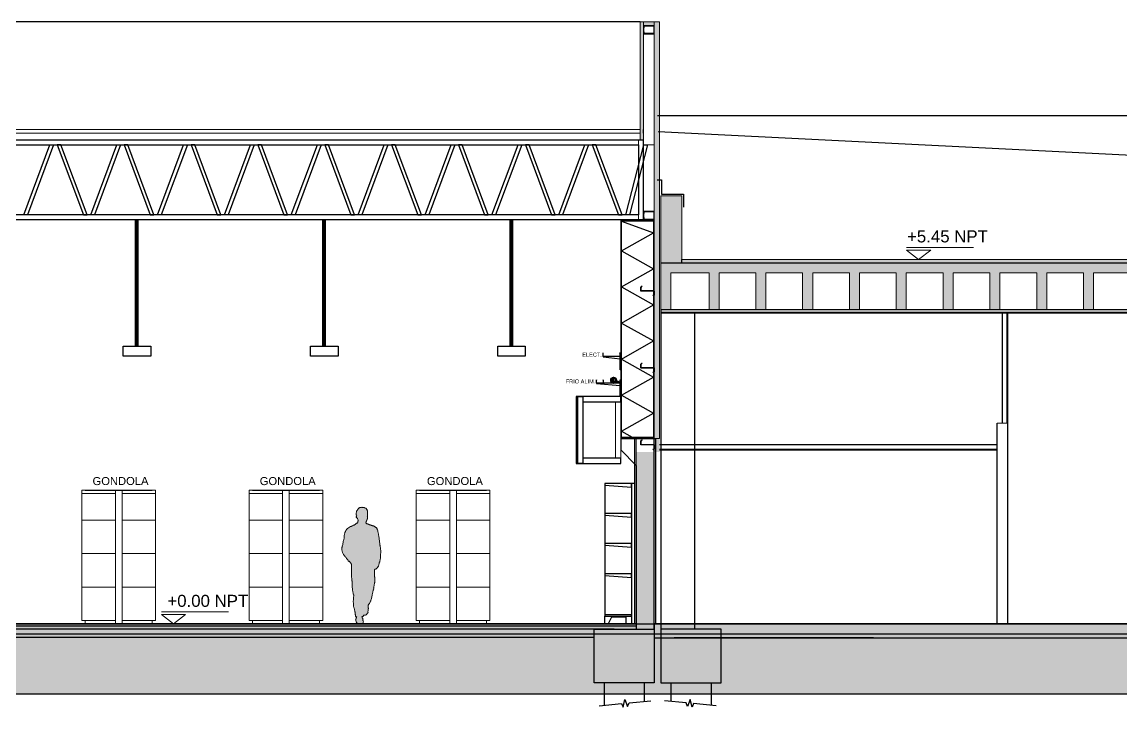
# Model space of a CAD drawing. Header units: inches. Extents: x -309 to 190, y -1585 to -1350.
# Drawn here: x -13.74 to 2.69, y -1453.75 to -1443.51 of the extents above; entities that cross this region are included whole.
import ezdxf
from ezdxf.lldxf.tags import DXFTag

# ---------------------------------------------------------------- set-up
doc = ezdxf.new("R2010")
doc.units = ezdxf.units.IN
doc.header["$MEASUREMENT"] = 0
doc.linetypes.add('HIDDEN', pattern=[0.375, 0.25, -0.125])
doc.layers.get('0').update_dxf_attribs({"color": 9, "linetype": 'CONTINUOUS'})
for name, color, linetype, lineweight in [('.1', 9, 'CONTINUOUS', 0), ('cotas', 9, 'CONTINUOUS', 15), ('LOGO SOMBRA', 9, 'CONTINUOUS', 18), ('MUR_REF_MUROS', 9, 'CONTINUOUS', 9), ('MURO 27', 9, 'CONTINUOUS', 9), ('OT_SECCION_EDIFICIO', 9, 'CONTINUOUS', 15), ('referencias 01', 9, 'CONTINUOUS', 18)]:
    doc.layers.add(name, color=color, linetype=linetype, lineweight=lineweight)
for name, color, linetype in [('0-TISI-TITULOS', 9, 'CONTINUOUS'), ('0.50', 9, 'CONTINUOUS'), ('01-TISI-COTAS', 9, 'CONTINUOUS'), ('02', 9, 'CONTINUOUS'), ('10-TEXTO', 9, 'CONTINUOUS'), ('color gris', 9, 'CONTINUOUS'), ('COLOR MURO MUNI', 9, 'CONTINUOUS'), ('condensador', 9, 'HIDDEN'), ('COT', 9, 'CONTINUOUS'), ('COTA REPLANTEO EJE 1', 9, 'CONTINUOUS'), ('ESTRUCTURAS', 9, 'CONTINUOUS'), ('FMR ESTRUCTURA H°A°', 9, 'CONTINUOUS'), ('ladrillo h', 9, 'CONTINUOUS'), ('REVOQUE', 9, 'CONTINUOUS'), ('TEXTOS', 9, 'CONTINUOUS'), ('V1', 9, 'CONTINUOUS')]:
    doc.layers.add(name, color=color, linetype=linetype)
doc.styles.add('COTAS', font='arial.ttf')
doc.styles.add('ROMANS', font='arial.ttf')
tags = doc.linetypes.add('HIDDEN2', pattern=[0.1875, 0.125, -0.0625]).pattern_tags.tags
tags[6:7] = [DXFTag(74, 4), DXFTag(75, 0), DXFTag(340, '0'), DXFTag(46, 1.0), DXFTag(50, 0.0), DXFTag(44, 0.0), DXFTag(45, 0.0)]
tags[4:5] = [DXFTag(74, 4), DXFTag(75, 0), DXFTag(340, '0'), DXFTag(46, 1.0), DXFTag(50, 0.0), DXFTag(44, 0.0), DXFTag(45, 0.0)]

# ---------------------------------------------------------------- blocks, each defined once
blk = doc.blocks.new('Z 20060252')
at = {"layer": '01-TISI-COTAS', "ltscale": 3}
for p, q in [((-196, 2), (-4, 2)), ((-196, 0), (-4, 0)), ((-16, 74), (-17, 73)), ((-2, 55), (-17, 73)), ((-1, 56), (-16, 74)), ((-2, 4), (-2, 54)), ((0, 4), (0, 54)), ((-200, -2), (-200, -56)), ((-198, -2), (-198, -56)), ((-198, -59), (-180, -73)), ((-197, -58), (-179, -72)), ((-180, -73), (-179, -72))]:
    blk.add_line(p, q, dxfattribs=at)
for centre, radius, start, end in [((-196, -2), 4, 90, 180), ((-196, -2), 2, 90, 180), ((-4, 4), 2, 270, 0), ((-4, 4), 4, 270, 0), ((-4, 54), 2, 0, 39.6404), ((-4, 54), 4, 0, 39.6404), ((-196, -56), 4, 180, 231.9339), ((-196, -56), 2, 180, 231.9339)]:
    blk.add_arc(centre, radius, start, end, dxfattribs=at)

msp = doc.modelspace()

# ---------------------------------------------------------------- hatches: boundary and pattern name
at = {"layer": '.1', "lineweight": 0, "ltscale": 0.05}
msp.add_hatch(color=256, dxfattribs=at).paths.add_polyline_path([(-8.633, -1452.382), (-8.635, -1452.387), (-8.638, -1452.394), (-8.639, -1452.399), (-8.643, -1452.398), (-8.651, -1452.397), (-8.657, -1452.397), (-8.658, -1452.399), (-8.654, -1452.408), (-8.653, -1452.414), (-8.652, -1452.42), (-8.644, -1452.43), (-8.645, -1452.441), (-8.64, -1452.445), (-8.645, -1452.446), (-8.643, -1452.453), (-8.642, -1452.457), (-8.639, -1452.463), (-8.635, -1452.475), (-8.637, -1452.482), (-8.637, -1452.489), (-8.639, -1452.496), (-8.642, -1452.503), (-8.648, -1452.508), (-8.657, -1452.508), (-8.661, -1452.508), (-8.67, -1452.508), (-8.673, -1452.508), (-8.678, -1452.508), (-8.683, -1452.509), (-8.689, -1452.51), (-8.7, -1452.512), (-8.709, -1452.512), (-8.715, -1452.508), (-8.722, -1452.504), (-8.728, -1452.499), (-8.735, -1452.492), (-8.737, -1452.49), (-8.74, -1452.485), (-8.741, -1452.479), (-8.743, -1452.472), (-8.746, -1452.464), (-8.748, -1452.456), (-8.749, -1452.443), (-8.752, -1452.446), (-8.749, -1452.436), (-8.743, -1452.435), (-8.743, -1452.425), (-8.742, -1452.417), (-8.737, -1452.416), (-8.736, -1452.405), (-8.747, -1452.406), (-8.748, -1452.405), (-8.75, -1452.399), (-8.751, -1452.396), (-8.752, -1452.393), (-8.753, -1452.391), (-8.754, -1452.387), (-8.755, -1452.382), (-8.755, -1452.376), (-8.756, -1452.369), (-8.756, -1452.361), (-8.757, -1452.354), (-8.758, -1452.349), (-8.759, -1452.343), (-8.759, -1452.335), (-8.761, -1452.33), (-8.763, -1452.32), (-8.764, -1452.312), (-8.767, -1452.303), (-8.77, -1452.291), (-8.772, -1452.281), (-8.774, -1452.274), (-8.777, -1452.266), (-8.779, -1452.258), (-8.781, -1452.251), (-8.781, -1452.239), (-8.781, -1452.22), (-8.782, -1452.207), (-8.784, -1452.193), (-8.786, -1452.182), (-8.786, -1452.166), (-8.785, -1452.155), (-8.785, -1452.142), (-8.784, -1452.128), (-8.784, -1452.122), (-8.781, -1452.106), (-8.779, -1452.097), (-8.779, -1452.082), (-8.783, -1452.073), (-8.788, -1452.059), (-8.79, -1452.05), (-8.794, -1452.029), (-8.798, -1452.002), (-8.8, -1451.983), (-8.803, -1451.961), (-8.802, -1451.946), (-8.803, -1451.925), (-8.802, -1451.913), (-8.804, -1451.881), (-8.805, -1451.872), (-8.806, -1451.864), (-8.807, -1451.847), (-8.81, -1451.831), (-8.812, -1451.811), (-8.811, -1451.8), (-8.813, -1451.77), (-8.812, -1451.76), (-8.811, -1451.732), (-8.811, -1451.719), (-8.813, -1451.686), (-8.813, -1451.679), (-8.814, -1451.66), (-8.814, -1451.645), (-8.815, -1451.622), (-8.815, -1451.614), (-8.819, -1451.609), (-8.823, -1451.601), (-8.827, -1451.595), (-8.831, -1451.589), (-8.836, -1451.582), (-8.841, -1451.574), (-8.846, -1451.573), (-8.851, -1451.571), (-8.854, -1451.574), (-8.858, -1451.573), (-8.861, -1451.568), (-8.863, -1451.559), (-8.869, -1451.553), (-8.875, -1451.544), (-8.881, -1451.538), (-8.887, -1451.531), (-8.895, -1451.514), (-8.903, -1451.51), (-8.909, -1451.503), (-8.917, -1451.493), (-8.932, -1451.473), (-8.936, -1451.462), (-8.942, -1451.452), (-8.946, -1451.444), (-8.948, -1451.436), (-8.951, -1451.425), (-8.953, -1451.419), (-8.957, -1451.406), (-8.958, -1451.396), (-8.96, -1451.387), (-8.957, -1451.369), (-8.955, -1451.361), (-8.951, -1451.348), (-8.949, -1451.34), (-8.943, -1451.321), (-8.942, -1451.308), (-8.939, -1451.293), (-8.937, -1451.275), (-8.935, -1451.263), (-8.93, -1451.25), (-8.927, -1451.243), (-8.922, -1451.234), (-8.921, -1451.212), (-8.923, -1451.199), (-8.922, -1451.186), (-8.919, -1451.168), (-8.912, -1451.149), (-8.911, -1451.144), (-8.904, -1451.127), (-8.897, -1451.115), (-8.895, -1451.108), (-8.888, -1451.098), (-8.874, -1451.083), (-8.856, -1451.071), (-8.843, -1451.062), (-8.827, -1451.053), (-8.82, -1451.051), (-8.813, -1451.048), (-8.799, -1451.041), (-8.783, -1451.034), (-8.774, -1451.031), (-8.767, -1451.028), (-8.756, -1451.021), (-8.748, -1451.015), (-8.737, -1451.005), (-8.728, -1451.007), (-8.727, -1451), (-8.721, -1450.991), (-8.718, -1450.982), (-8.717, -1450.978), (-8.717, -1450.974), (-8.716, -1450.966), (-8.716, -1450.962), (-8.716, -1450.956), (-8.717, -1450.948), (-8.719, -1450.942), (-8.724, -1450.934), (-8.726, -1450.931), (-8.733, -1450.924), (-8.736, -1450.921), (-8.741, -1450.912), (-8.741, -1450.908), (-8.74, -1450.903), (-8.735, -1450.892), (-8.739, -1450.883), (-8.741, -1450.878), (-8.742, -1450.869), (-8.744, -1450.861), (-8.744, -1450.855), (-8.744, -1450.849), (-8.74, -1450.838), (-8.739, -1450.83), (-8.738, -1450.826), (-8.729, -1450.814), (-8.723, -1450.803), (-8.719, -1450.797), (-8.712, -1450.788), (-8.708, -1450.783), (-8.706, -1450.78), (-8.705, -1450.778), (-8.701, -1450.776), (-8.699, -1450.776), (-8.697, -1450.775), (-8.694, -1450.773), (-8.692, -1450.773), (-8.688, -1450.771), (-8.683, -1450.769), (-8.681, -1450.769), (-8.677, -1450.768), (-8.674, -1450.768), (-8.667, -1450.767), (-8.661, -1450.766), (-8.657, -1450.766), (-8.654, -1450.767), (-8.649, -1450.767), (-8.64, -1450.768), (-8.636, -1450.768), (-8.632, -1450.769), (-8.625, -1450.771), (-8.621, -1450.773), (-8.619, -1450.773), (-8.615, -1450.775), (-8.612, -1450.776), (-8.606, -1450.778), (-8.603, -1450.779), (-8.599, -1450.78), (-8.596, -1450.782), (-8.593, -1450.783), (-8.592, -1450.784), (-8.589, -1450.787), (-8.589, -1450.789), (-8.587, -1450.792), (-8.584, -1450.798), (-8.583, -1450.799), (-8.581, -1450.804), (-8.579, -1450.809), (-8.579, -1450.81), (-8.578, -1450.814), (-8.577, -1450.816), (-8.576, -1450.82), (-8.576, -1450.821), (-8.576, -1450.826), (-8.575, -1450.83), (-8.575, -1450.832), (-8.575, -1450.834), (-8.575, -1450.835), (-8.573, -1450.84), (-8.573, -1450.84), (-8.574, -1450.845), (-8.573, -1450.85), (-8.573, -1450.859), (-8.575, -1450.865), (-8.575, -1450.871), (-8.576, -1450.873), (-8.576, -1450.878), (-8.576, -1450.882), (-8.576, -1450.888), (-8.575, -1450.889), (-8.574, -1450.89), (-8.574, -1450.892), (-8.576, -1450.895), (-8.576, -1450.898), (-8.577, -1450.9), (-8.576, -1450.903), (-8.576, -1450.905), (-8.575, -1450.908), (-8.575, -1450.911), (-8.574, -1450.914), (-8.574, -1450.92), (-8.574, -1450.922), (-8.574, -1450.925), (-8.574, -1450.929), (-8.574, -1450.933), (-8.575, -1450.936), (-8.577, -1450.939), (-8.578, -1450.943), (-8.579, -1450.945), (-8.58, -1450.948), (-8.581, -1450.951), (-8.582, -1450.955), (-8.586, -1450.958), (-8.586, -1450.961), (-8.587, -1450.964), (-8.587, -1450.966), (-8.589, -1450.968), (-8.589, -1450.969), (-8.59, -1450.971), (-8.592, -1450.978), (-8.594, -1450.98), (-8.595, -1450.982), (-8.595, -1450.984), (-8.595, -1450.987), (-8.596, -1450.991), (-8.597, -1450.994), (-8.597, -1450.996), (-8.597, -1450.998), (-8.597, -1451.001), (-8.596, -1451.004), (-8.594, -1451.005), (-8.593, -1451.005), (-8.592, -1451.01), (-8.588, -1451.01), (-8.586, -1451.011), (-8.584, -1451.012), (-8.583, -1451.012), (-8.58, -1451.014), (-8.577, -1451.014), (-8.574, -1451.014), (-8.571, -1451.014), (-8.567, -1451.016), (-8.565, -1451.017), (-8.563, -1451.018), (-8.56, -1451.019), (-8.556, -1451.022), (-8.548, -1451.025), (-8.543, -1451.026), (-8.539, -1451.027), (-8.534, -1451.029), (-8.53, -1451.03), (-8.527, -1451.031), (-8.523, -1451.032), (-8.518, -1451.035), (-8.512, -1451.037), (-8.51, -1451.038), (-8.505, -1451.04), (-8.503, -1451.04), (-8.498, -1451.042), (-8.493, -1451.044), (-8.49, -1451.045), (-8.484, -1451.045), (-8.48, -1451.046), (-8.476, -1451.048), (-8.473, -1451.05), (-8.469, -1451.053), (-8.464, -1451.056), (-8.46, -1451.058), (-8.447, -1451.067), (-8.443, -1451.069), (-8.44, -1451.071), (-8.437, -1451.075), (-8.434, -1451.079), (-8.432, -1451.083), (-8.43, -1451.089), (-8.427, -1451.096), (-8.425, -1451.101), (-8.421, -1451.112), (-8.419, -1451.125), (-8.418, -1451.131), (-8.415, -1451.141), (-8.413, -1451.153), (-8.411, -1451.163), (-8.411, -1451.171), (-8.409, -1451.183), (-8.407, -1451.194), (-8.405, -1451.208), (-8.402, -1451.22), (-8.399, -1451.237), (-8.398, -1451.247), (-8.396, -1451.261), (-8.395, -1451.274), (-8.394, -1451.288), (-8.392, -1451.303), (-8.391, -1451.307), (-8.391, -1451.312), (-8.391, -1451.313), (-8.389, -1451.318), (-8.388, -1451.322), (-8.388, -1451.331), (-8.387, -1451.337), (-8.386, -1451.344), (-8.384, -1451.35), (-8.383, -1451.359), (-8.382, -1451.367), (-8.382, -1451.37), (-8.379, -1451.377), (-8.379, -1451.384), (-8.379, -1451.395), (-8.378, -1451.399), (-8.375, -1451.407), (-8.375, -1451.417), (-8.375, -1451.424), (-8.376, -1451.433), (-8.377, -1451.441), (-8.377, -1451.447), (-8.377, -1451.452), (-8.378, -1451.462), (-8.378, -1451.474), (-8.379, -1451.485), (-8.379, -1451.489), (-8.38, -1451.499), (-8.379, -1451.51), (-8.38, -1451.518), (-8.382, -1451.531), (-8.385, -1451.54), (-8.386, -1451.546), (-8.387, -1451.553), (-8.387, -1451.558), (-8.388, -1451.567), (-8.389, -1451.573), (-8.39, -1451.579), (-8.393, -1451.585), (-8.394, -1451.59), (-8.395, -1451.591), (-8.398, -1451.592), (-8.4, -1451.592), (-8.402, -1451.593), (-8.401, -1451.598), (-8.401, -1451.604), (-8.402, -1451.611), (-8.404, -1451.62), (-8.405, -1451.626), (-8.407, -1451.632), (-8.409, -1451.642), (-8.411, -1451.648), (-8.415, -1451.652), (-8.419, -1451.656), (-8.421, -1451.661), (-8.425, -1451.668), (-8.428, -1451.672), (-8.435, -1451.681), (-8.438, -1451.683), (-8.443, -1451.685), (-8.451, -1451.689), (-8.454, -1451.69), (-8.46, -1451.692), (-8.463, -1451.693), (-8.466, -1451.695), (-8.468, -1451.695), (-8.469, -1451.703), (-8.469, -1451.708), (-8.47, -1451.714), (-8.47, -1451.722), (-8.471, -1451.727), (-8.471, -1451.737), (-8.47, -1451.746), (-8.469, -1451.752), (-8.468, -1451.759), (-8.467, -1451.77), (-8.467, -1451.774), (-8.468, -1451.784), (-8.468, -1451.789), (-8.468, -1451.802), (-8.467, -1451.806), (-8.466, -1451.81), (-8.465, -1451.822), (-8.464, -1451.832), (-8.463, -1451.839), (-8.463, -1451.845), (-8.464, -1451.86), (-8.464, -1451.868), (-8.465, -1451.875), (-8.466, -1451.879), (-8.466, -1451.891), (-8.467, -1451.894), (-8.471, -1451.91), (-8.472, -1451.918), (-8.473, -1451.928), (-8.474, -1451.94), (-8.479, -1451.952), (-8.48, -1451.959), (-8.481, -1451.97), (-8.484, -1451.975), (-8.48, -1451.983), (-8.48, -1451.989), (-8.482, -1451.998), (-8.486, -1452.002), (-8.489, -1452.006), (-8.491, -1452.013), (-8.491, -1452.017), (-8.493, -1452.027), (-8.495, -1452.037), (-8.496, -1452.042), (-8.499, -1452.052), (-8.501, -1452.06), (-8.503, -1452.069), (-8.504, -1452.078), (-8.506, -1452.086), (-8.508, -1452.099), (-8.51, -1452.109), (-8.513, -1452.123), (-8.514, -1452.132), (-8.517, -1452.143), (-8.523, -1452.156), (-8.526, -1452.166), (-8.527, -1452.168), (-8.532, -1452.181), (-8.54, -1452.194), (-8.546, -1452.206), (-8.554, -1452.215), (-8.566, -1452.23), (-8.564, -1452.234), (-8.564, -1452.242), (-8.565, -1452.255), (-8.564, -1452.264), (-8.564, -1452.268), (-8.562, -1452.27), (-8.56, -1452.274), (-8.559, -1452.278), (-8.559, -1452.284), (-8.562, -1452.285), (-8.563, -1452.293), (-8.563, -1452.299), (-8.564, -1452.306), (-8.566, -1452.315), (-8.567, -1452.325), (-8.567, -1452.329), (-8.566, -1452.339), (-8.568, -1452.345), (-8.574, -1452.351), (-8.577, -1452.353), (-8.579, -1452.356), (-8.585, -1452.366), (-8.589, -1452.37), (-8.596, -1452.374), (-8.606, -1452.377), (-8.612, -1452.378), (-8.62, -1452.379), (-8.627, -1452.379), (-8.629, -1452.379)])
h = msp.add_hatch()
h.set_pattern_fill('HONEY', color=256, scale=0.04)
h.set_pattern_definition([(0, (-274.459841, -961.400551), (0.0075, 0.00433012702), [0.005, -0.01]), (120, (-274.459841, -961.400551), (-0.0075, 0.00433012702), [0.005, -0.01]), (60, (-274.459841, -961.400551), (0, 0.008660254038), [-0.01, 0.005])])
h.paths.add_polyline_path([(-4.937, -1448.865, 0.398927), (-4.896, -1448.909), (-4.891, -1448.909, 0.398927), (-4.85, -1448.865, 1)])
h.paths.add_polyline_path([(-4.866, -1448.865, -1), (-4.921, -1448.865, -1)], flags=16)
h = msp.add_hatch(color=256)
h.dxf.hatch_style = 1
h.paths.add_polyline_path([(-4.913, -1448.845, 0.198912), (-4.921, -1448.865, 0.599424), (-4.878, -1448.888), (-4.879, -1448.888, -0.82148), (-4.894, -1448.865, 1)])
h = msp.add_hatch(color=256)
h.dxf.hatch_style = 1
h.paths.add_polyline_path([(-4.843, -1448.885, 0.198912), (-4.847, -1448.895, 0.651507), (-4.824, -1448.905), (-4.824, -1448.905, -0.954787), (-4.833, -1448.895, 1)])
at = {"layer": '0.50'}
for points in [[(-4.496, -1445.269), (-4.496, -1443.509), (-4.266, -1443.509), (-4.266, -1443.545), (-4.266, -1443.559), (-4.286, -1443.559), (-4.286, -1443.559), (-4.446, -1443.559), (-4.446, -1445.269)], [(-4.206, -1443.509), (-4.206, -1449.939), (-4.286, -1449.939), (-4.286, -1443.509)]]:
    msp.add_hatch(color=256, dxfattribs=at).paths.add_polyline_path(points)
h = msp.add_hatch(dxfattribs=at)
h.set_pattern_fill('ANSI36', color=256, scale=0.4)
h.set_pattern_definition([(45, (-166.7372, 54.537745), (0.0265165043, 0.0972271824), [0.125, -0.025, 0, -0.025])])
edge = h.paths.add_edge_path()
edge.add_line((33.623, -1452.659), (37.603, -1452.659))
edge.add_line((37.603, -1452.659), (37.603, -1452.759))
edge.add_arc((41.603, -1651.249), 198.531, 88.84553, 91.15447, ccw=False)
edge.add_line((45.603, -1452.759), (45.603, -1453.559))
edge.add_line((45.603, -1453.559), (33.623, -1453.559))
edge.add_line((33.623, -1453.559), (33.623, -1452.659))
edge = h.paths.add_edge_path()
edge.add_arc((-74.397, -1622.438), 169.727, 88.64957, 91.35043, ccw=False)
edge.add_line((-70.397, -1452.759), (-70.397, -1452.659))
edge.add_line((-70.397, -1452.659), (33.623, -1452.659))
edge.add_line((33.623, -1452.659), (33.623, -1453.559))
edge.add_line((33.623, -1453.559), (-70.397, -1453.559))
edge.add_line((-70.397, -1453.559), (-78.397, -1453.559))
edge.add_line((-78.397, -1453.559), (-78.397, -1452.759))
at = {"layer": 'color gris'}
for points in [[(17.983, -1447.809), (18.134, -1447.809), (18.134, -1447.109), (-4.187, -1447.109), (-4.187, -1447.809), (-4.037, -1447.809), (-4.037, -1447.259), (-3.467, -1447.259), (-3.467, -1447.809), (-3.317, -1447.809), (-3.317, -1447.259), (-2.767, -1447.259), (-2.767, -1447.809), (-2.617, -1447.809), (-2.617, -1447.259), (-2.067, -1447.259), (-2.067, -1447.809), (-1.917, -1447.809), (-1.917, -1447.259), (-1.367, -1447.259), (-1.367, -1447.809), (-1.217, -1447.809), (-1.217, -1447.259), (-0.667, -1447.259), (-0.667, -1447.809), (-0.517, -1447.809), (-0.517, -1447.259), (0.033, -1447.259), (0.033, -1447.809), (0.183, -1447.809), (0.183, -1447.259), (0.733, -1447.259), (0.733, -1447.809), (0.883, -1447.809), (0.883, -1447.259), (1.433, -1447.259), (1.433, -1447.809), (1.583, -1447.809), (1.583, -1447.259), (2.133, -1447.259), (2.133, -1447.809), (2.283, -1447.809), (2.283, -1447.259), (2.833, -1447.259), (2.833, -1447.809), (2.983, -1447.809), (2.983, -1447.259), (3.211, -1447.259), (3.211, -1447.809), (3.361, -1447.809), (3.361, -1447.259), (3.911, -1447.259), (3.911, -1447.809), (4.044, -1447.809), (4.061, -1447.809), (4.061, -1447.259), (4.611, -1447.259), (4.611, -1447.809), (4.761, -1447.809), (4.761, -1447.259), (5.311, -1447.259), (5.311, -1447.809), (5.461, -1447.809), (5.461, -1447.259), (6.011, -1447.259), (6.011, -1447.809), (6.161, -1447.809), (6.161, -1447.259), (6.711, -1447.259), (6.711, -1447.809), (6.861, -1447.809), (6.861, -1447.259), (7.411, -1447.259), (7.411, -1447.779), (7.411, -1447.809), (7.561, -1447.809), (7.561, -1447.259), (8.111, -1447.259), (8.111, -1447.809), (8.261, -1447.809), (8.261, -1447.259), (8.811, -1447.259), (8.811, -1447.809), (8.961, -1447.809), (8.961, -1447.259), (9.511, -1447.259), (9.511, -1447.809), (9.661, -1447.809), (9.661, -1447.259), (10.211, -1447.259), (10.211, -1447.809), (10.361, -1447.809), (10.361, -1447.259), (10.494, -1447.259), (10.494, -1447.809), (10.644, -1447.809), (10.644, -1447.259), (11.194, -1447.259), (11.194, -1447.809), (11.344, -1447.809), (11.344, -1447.259), (11.912, -1447.259), (11.912, -1447.809), (12.062, -1447.809), (12.062, -1447.259), (12.612, -1447.259), (12.612, -1447.809), (12.762, -1447.809), (12.762, -1447.259), (13.312, -1447.259), (13.312, -1447.809), (13.462, -1447.809), (13.462, -1447.259), (14.005, -1447.259), (14.005, -1447.809), (14.155, -1447.809), (14.155, -1447.259), (14.697, -1447.259), (14.697, -1447.809), (14.847, -1447.809), (14.847, -1447.259), (15.397, -1447.259), (15.397, -1447.809), (15.547, -1447.809), (15.547, -1447.259), (16.097, -1447.259), (16.097, -1447.809), (16.247, -1447.809), (16.247, -1447.259), (16.797, -1447.259), (16.797, -1447.809), (16.947, -1447.809), (16.947, -1447.259), (17.497, -1447.259), (17.497, -1447.809), (17.647, -1447.809), (17.647, -1447.259), (17.983, -1447.259)], [(3.211, -1447.059), (-3.877, -1447.059), (-3.877, -1447.109), (3.211, -1447.109)], [(-31.977, -1452.509), (-31.977, -1452.589), (-4.557, -1452.589), (-4.557, -1452.509)], [(17.833, -1452.509), (-4.287, -1452.509), (-4.287, -1452.589), (-4.287, -1452.719), (17.833, -1452.719)], [(-4.186, -1453.389), (-3.286, -1453.389), (-3.286, -1452.589), (-4.186, -1452.589)]]:
    msp.add_hatch(color=256, dxfattribs=at).paths.add_polyline_path(points)
h = msp.add_hatch(color=256, dxfattribs=at)
h.paths.add_polyline_path([(-5.187, -1453.389), (-4.287, -1453.389), (-4.287, -1452.589), (-5.187, -1452.589)])
h.paths.add_polyline_path([(-32.277, -1452.589), (-32.277, -1452.709), (-5.187, -1452.709), (-5.187, -1452.589)])
at = {"layer": 'MURO 27'}
for points in [[(-4.186, -1447.109), (-4.186, -1446.109), (-3.876, -1446.109), (-3.876, -1447.109)], [(-4.556, -1449.939), (-4.286, -1449.939), (-4.286, -1452.589), (-4.556, -1452.589)]]:
    msp.add_hatch(color=256, dxfattribs=at).paths.add_polyline_path(points)

# ---------------------------------------------------------------- linework, layer by layer
at = {"layer": '.1', "lineweight": 0, "ltscale": 0.05, "elevation": 0}
msp.add_lwpolyline([(-8.633, -1452.382), (-8.635, -1452.387), (-8.638, -1452.394), (-8.639, -1452.399), (-8.643, -1452.398), (-8.651, -1452.397), (-8.657, -1452.397), (-8.658, -1452.399), (-8.654, -1452.408), (-8.653, -1452.414), (-8.652, -1452.42), (-8.644, -1452.43), (-8.645, -1452.441), (-8.64, -1452.445), (-8.645, -1452.446), (-8.643, -1452.453), (-8.642, -1452.457), (-8.639, -1452.463), (-8.635, -1452.475), (-8.637, -1452.482), (-8.637, -1452.489), (-8.639, -1452.496), (-8.642, -1452.503), (-8.648, -1452.508), (-8.657, -1452.508), (-8.661, -1452.508), (-8.67, -1452.508), (-8.673, -1452.508), (-8.678, -1452.508), (-8.683, -1452.509), (-8.689, -1452.51), (-8.7, -1452.512), (-8.709, -1452.512), (-8.715, -1452.508), (-8.722, -1452.504), (-8.728, -1452.499), (-8.735, -1452.492), (-8.737, -1452.49), (-8.74, -1452.485), (-8.741, -1452.479), (-8.743, -1452.472), (-8.746, -1452.464), (-8.748, -1452.456), (-8.749, -1452.443), (-8.752, -1452.446), (-8.749, -1452.436), (-8.743, -1452.435), (-8.743, -1452.425), (-8.742, -1452.417), (-8.737, -1452.416), (-8.736, -1452.405), (-8.747, -1452.406), (-8.748, -1452.405), (-8.75, -1452.399), (-8.751, -1452.396), (-8.752, -1452.393), (-8.753, -1452.391), (-8.754, -1452.387), (-8.755, -1452.382), (-8.755, -1452.376), (-8.756, -1452.369), (-8.756, -1452.361), (-8.757, -1452.354), (-8.758, -1452.349), (-8.759, -1452.343), (-8.759, -1452.335), (-8.761, -1452.33), (-8.763, -1452.32), (-8.764, -1452.312), (-8.767, -1452.303), (-8.77, -1452.291), (-8.772, -1452.281), (-8.774, -1452.274), (-8.777, -1452.266), (-8.779, -1452.258), (-8.781, -1452.251), (-8.781, -1452.239), (-8.781, -1452.22), (-8.782, -1452.207), (-8.784, -1452.193), (-8.786, -1452.182), (-8.786, -1452.166), (-8.785, -1452.155), (-8.785, -1452.142), (-8.784, -1452.128), (-8.784, -1452.122), (-8.781, -1452.106), (-8.779, -1452.097), (-8.779, -1452.082), (-8.783, -1452.073), (-8.788, -1452.059), (-8.79, -1452.05), (-8.794, -1452.029), (-8.798, -1452.002), (-8.8, -1451.983), (-8.803, -1451.961), (-8.802, -1451.946), (-8.803, -1451.925), (-8.802, -1451.913), (-8.804, -1451.881), (-8.805, -1451.872), (-8.806, -1451.864), (-8.807, -1451.847), (-8.81, -1451.831), (-8.812, -1451.811), (-8.811, -1451.8), (-8.813, -1451.77), (-8.812, -1451.76), (-8.811, -1451.732), (-8.811, -1451.719), (-8.813, -1451.686), (-8.813, -1451.679), (-8.814, -1451.66), (-8.814, -1451.645), (-8.815, -1451.622), (-8.815, -1451.614), (-8.819, -1451.609), (-8.823, -1451.601), (-8.827, -1451.595), (-8.831, -1451.589), (-8.836, -1451.582), (-8.841, -1451.574), (-8.846, -1451.573), (-8.851, -1451.571), (-8.854, -1451.574), (-8.858, -1451.573), (-8.861, -1451.568), (-8.863, -1451.559), (-8.869, -1451.553), (-8.875, -1451.544), (-8.881, -1451.538), (-8.887, -1451.531), (-8.895, -1451.514), (-8.903, -1451.51), (-8.909, -1451.503), (-8.917, -1451.493), (-8.932, -1451.473), (-8.936, -1451.462), (-8.942, -1451.452), (-8.946, -1451.444), (-8.948, -1451.436), (-8.951, -1451.425), (-8.953, -1451.419), (-8.957, -1451.406), (-8.958, -1451.396), (-8.96, -1451.387), (-8.957, -1451.369), (-8.955, -1451.361), (-8.951, -1451.348), (-8.949, -1451.34), (-8.943, -1451.321), (-8.942, -1451.308), (-8.939, -1451.293), (-8.937, -1451.275), (-8.935, -1451.263), (-8.93, -1451.25), (-8.927, -1451.243), (-8.922, -1451.234), (-8.921, -1451.212), (-8.923, -1451.199), (-8.922, -1451.186), (-8.919, -1451.168), (-8.912, -1451.149), (-8.911, -1451.144), (-8.904, -1451.127), (-8.897, -1451.115), (-8.895, -1451.108), (-8.888, -1451.098), (-8.874, -1451.083), (-8.856, -1451.071), (-8.843, -1451.062), (-8.827, -1451.053), (-8.82, -1451.051), (-8.813, -1451.048), (-8.799, -1451.041), (-8.783, -1451.034), (-8.774, -1451.031), (-8.767, -1451.028), (-8.756, -1451.021), (-8.748, -1451.015), (-8.737, -1451.005), (-8.728, -1451.007), (-8.727, -1451), (-8.721, -1450.991), (-8.718, -1450.982), (-8.717, -1450.978), (-8.717, -1450.974), (-8.716, -1450.966), (-8.716, -1450.962), (-8.716, -1450.956), (-8.717, -1450.948), (-8.719, -1450.942), (-8.724, -1450.934), (-8.726, -1450.931), (-8.733, -1450.924), (-8.736, -1450.921), (-8.741, -1450.912), (-8.741, -1450.908), (-8.74, -1450.903), (-8.735, -1450.892), (-8.739, -1450.883), (-8.741, -1450.878), (-8.742, -1450.869), (-8.744, -1450.861), (-8.744, -1450.855), (-8.744, -1450.849), (-8.74, -1450.838), (-8.739, -1450.83), (-8.738, -1450.826), (-8.729, -1450.814), (-8.723, -1450.803), (-8.719, -1450.797), (-8.712, -1450.788), (-8.708, -1450.783), (-8.706, -1450.78), (-8.705, -1450.778), (-8.701, -1450.776), (-8.699, -1450.776), (-8.697, -1450.775), (-8.694, -1450.773), (-8.692, -1450.773), (-8.688, -1450.771), (-8.683, -1450.769), (-8.681, -1450.769), (-8.677, -1450.768), (-8.674, -1450.768), (-8.667, -1450.767), (-8.661, -1450.766), (-8.657, -1450.766), (-8.654, -1450.767), (-8.649, -1450.767), (-8.64, -1450.768), (-8.636, -1450.768), (-8.632, -1450.769), (-8.625, -1450.771), (-8.621, -1450.773), (-8.619, -1450.773), (-8.615, -1450.775), (-8.612, -1450.776), (-8.606, -1450.778), (-8.603, -1450.779), (-8.599, -1450.78), (-8.596, -1450.782), (-8.593, -1450.783), (-8.592, -1450.784), (-8.589, -1450.787), (-8.589, -1450.789), (-8.587, -1450.792), (-8.584, -1450.798), (-8.583, -1450.799), (-8.581, -1450.804), (-8.579, -1450.809), (-8.579, -1450.81), (-8.578, -1450.814), (-8.577, -1450.816), (-8.576, -1450.82), (-8.576, -1450.821), (-8.576, -1450.826), (-8.575, -1450.83), (-8.575, -1450.832), (-8.575, -1450.834), (-8.575, -1450.835), (-8.573, -1450.84), (-8.573, -1450.84), (-8.574, -1450.845), (-8.573, -1450.85), (-8.573, -1450.859), (-8.575, -1450.865), (-8.575, -1450.871), (-8.576, -1450.873), (-8.576, -1450.878), (-8.576, -1450.882), (-8.576, -1450.888), (-8.575, -1450.889), (-8.574, -1450.89), (-8.574, -1450.892), (-8.576, -1450.895), (-8.576, -1450.898), (-8.577, -1450.9), (-8.576, -1450.903), (-8.576, -1450.905), (-8.575, -1450.908), (-8.575, -1450.911), (-8.574, -1450.914), (-8.574, -1450.92), (-8.574, -1450.922), (-8.574, -1450.925), (-8.574, -1450.929), (-8.574, -1450.933), (-8.575, -1450.936), (-8.577, -1450.939), (-8.578, -1450.943), (-8.579, -1450.945), (-8.58, -1450.948), (-8.581, -1450.951), (-8.582, -1450.955), (-8.586, -1450.958), (-8.586, -1450.961), (-8.587, -1450.964), (-8.587, -1450.966), (-8.589, -1450.968), (-8.589, -1450.969), (-8.59, -1450.971), (-8.592, -1450.978), (-8.594, -1450.98), (-8.595, -1450.982), (-8.595, -1450.984), (-8.595, -1450.987), (-8.596, -1450.991), (-8.597, -1450.994), (-8.597, -1450.996), (-8.597, -1450.998), (-8.597, -1451.001), (-8.596, -1451.004), (-8.594, -1451.005), (-8.593, -1451.005), (-8.592, -1451.01), (-8.588, -1451.01), (-8.586, -1451.011), (-8.584, -1451.012), (-8.583, -1451.012), (-8.58, -1451.014), (-8.577, -1451.014), (-8.574, -1451.014), (-8.571, -1451.014), (-8.567, -1451.016), (-8.565, -1451.017), (-8.563, -1451.018), (-8.56, -1451.019), (-8.556, -1451.022), (-8.548, -1451.025), (-8.543, -1451.026), (-8.539, -1451.027), (-8.534, -1451.029), (-8.53, -1451.03), (-8.527, -1451.031), (-8.523, -1451.032), (-8.518, -1451.035), (-8.512, -1451.037), (-8.51, -1451.038), (-8.505, -1451.04), (-8.503, -1451.04), (-8.498, -1451.042), (-8.493, -1451.044), (-8.49, -1451.045), (-8.484, -1451.045), (-8.48, -1451.046), (-8.476, -1451.048), (-8.473, -1451.05), (-8.469, -1451.053), (-8.464, -1451.056), (-8.46, -1451.058), (-8.447, -1451.067), (-8.443, -1451.069), (-8.44, -1451.071), (-8.437, -1451.075), (-8.434, -1451.079), (-8.432, -1451.083), (-8.43, -1451.089), (-8.427, -1451.096), (-8.425, -1451.101), (-8.421, -1451.112), (-8.419, -1451.125), (-8.418, -1451.131), (-8.415, -1451.141), (-8.413, -1451.153), (-8.411, -1451.163), (-8.411, -1451.171), (-8.409, -1451.183), (-8.407, -1451.194), (-8.405, -1451.208), (-8.402, -1451.22), (-8.399, -1451.237), (-8.398, -1451.247), (-8.396, -1451.261), (-8.395, -1451.274), (-8.394, -1451.288), (-8.392, -1451.303), (-8.391, -1451.307), (-8.391, -1451.312), (-8.391, -1451.313), (-8.389, -1451.318), (-8.388, -1451.322), (-8.388, -1451.331), (-8.387, -1451.337), (-8.386, -1451.344), (-8.384, -1451.35), (-8.383, -1451.359), (-8.382, -1451.367), (-8.382, -1451.37), (-8.379, -1451.377), (-8.379, -1451.384), (-8.379, -1451.395), (-8.378, -1451.399), (-8.375, -1451.407), (-8.375, -1451.417), (-8.375, -1451.424), (-8.376, -1451.433), (-8.377, -1451.441), (-8.377, -1451.447), (-8.377, -1451.452), (-8.378, -1451.462), (-8.378, -1451.474), (-8.379, -1451.485), (-8.379, -1451.489), (-8.38, -1451.499), (-8.379, -1451.51), (-8.38, -1451.518), (-8.382, -1451.531), (-8.385, -1451.54), (-8.386, -1451.546), (-8.387, -1451.553), (-8.387, -1451.558), (-8.388, -1451.567), (-8.389, -1451.573), (-8.39, -1451.579), (-8.393, -1451.585), (-8.394, -1451.59), (-8.395, -1451.591), (-8.398, -1451.592), (-8.4, -1451.592), (-8.402, -1451.593), (-8.401, -1451.598), (-8.401, -1451.604), (-8.402, -1451.611), (-8.404, -1451.62), (-8.405, -1451.626), (-8.407, -1451.632), (-8.409, -1451.642), (-8.411, -1451.648), (-8.415, -1451.652), (-8.419, -1451.656), (-8.421, -1451.661), (-8.425, -1451.668), (-8.428, -1451.672), (-8.435, -1451.681), (-8.438, -1451.683), (-8.443, -1451.685), (-8.451, -1451.689), (-8.454, -1451.69), (-8.46, -1451.692), (-8.463, -1451.693), (-8.466, -1451.695), (-8.468, -1451.695), (-8.469, -1451.703), (-8.469, -1451.708), (-8.47, -1451.714), (-8.47, -1451.722), (-8.471, -1451.727), (-8.471, -1451.737), (-8.47, -1451.746), (-8.469, -1451.752), (-8.468, -1451.759), (-8.467, -1451.77), (-8.467, -1451.774), (-8.468, -1451.784), (-8.468, -1451.789), (-8.468, -1451.802), (-8.467, -1451.806), (-8.466, -1451.81), (-8.465, -1451.822), (-8.464, -1451.832), (-8.463, -1451.839), (-8.463, -1451.845), (-8.464, -1451.86), (-8.464, -1451.868), (-8.465, -1451.875), (-8.466, -1451.879), (-8.466, -1451.891), (-8.467, -1451.894), (-8.471, -1451.91), (-8.472, -1451.918), (-8.473, -1451.928), (-8.474, -1451.94), (-8.479, -1451.952), (-8.48, -1451.959), (-8.481, -1451.97), (-8.484, -1451.975), (-8.48, -1451.983), (-8.48, -1451.989), (-8.482, -1451.998), (-8.486, -1452.002), (-8.489, -1452.006), (-8.491, -1452.013), (-8.491, -1452.017), (-8.493, -1452.027), (-8.495, -1452.037), (-8.496, -1452.042), (-8.499, -1452.052), (-8.501, -1452.06), (-8.503, -1452.069), (-8.504, -1452.078), (-8.506, -1452.086), (-8.508, -1452.099), (-8.51, -1452.109), (-8.513, -1452.123), (-8.514, -1452.132), (-8.517, -1452.143), (-8.523, -1452.156), (-8.526, -1452.166), (-8.527, -1452.168), (-8.532, -1452.181), (-8.54, -1452.194), (-8.546, -1452.206), (-8.554, -1452.215), (-8.566, -1452.23), (-8.564, -1452.234), (-8.564, -1452.242), (-8.565, -1452.255), (-8.564, -1452.264), (-8.564, -1452.268), (-8.562, -1452.27), (-8.56, -1452.274), (-8.559, -1452.278), (-8.559, -1452.284), (-8.562, -1452.285), (-8.563, -1452.293), (-8.563, -1452.299), (-8.564, -1452.306), (-8.566, -1452.315), (-8.567, -1452.325), (-8.567, -1452.329), (-8.566, -1452.339), (-8.568, -1452.345), (-8.574, -1452.351), (-8.577, -1452.353), (-8.579, -1452.356), (-8.585, -1452.366), (-8.589, -1452.37), (-8.596, -1452.374), (-8.606, -1452.377), (-8.612, -1452.378), (-8.62, -1452.379), (-8.627, -1452.379), (-8.629, -1452.379), (-8.633, -1452.382)], dxfattribs=at)
for p, q in [((-12.041, -1448.358, 0), (-12.041, -1446.469, 0)), ((-12.021, -1448.358, 0), (-12.021, -1446.469, 0)), ((-12.001, -1448.358, 0), (-12.001, -1446.469, 0)), ((-9.241, -1448.358, 0), (-9.241, -1446.469, 0)), ((-9.221, -1448.358, 0), (-9.221, -1446.469, 0)), ((-9.201, -1448.358, 0), (-9.201, -1446.469, 0)), ((-6.441, -1448.358, 0), (-6.441, -1446.469, 0)), ((-6.421, -1448.358, 0), (-6.421, -1446.469, 0)), ((-6.401, -1448.358, 0), (-6.401, -1446.469, 0))]:
    msp.add_line(p, q)
at = {"elevation": 0}
for points in [[(-4.446, -1445.169), (-4.446, -1445.169), (-4.446, -1445.119), (-4.446, -1445.119)], [(-32.267, -1445.269), (-4.454, -1445.269), (-4.454, -1446.469), (-32.267, -1446.469)], [(-32.267, -1445.344), (-4.522, -1445.344), (-4.522, -1446.394), (-32.267, -1446.394)], [(-13.268, -1445.344), (-13.658, -1446.394), (-13.713, -1446.394), (-13.323, -1445.344), (-13.268, -1445.344)], [(-13.213, -1445.344), (-12.823, -1446.394), (-12.768, -1446.394), (-13.158, -1445.344), (-13.213, -1445.344)], [(-12.268, -1445.344), (-12.658, -1446.394), (-12.713, -1446.394), (-12.323, -1445.344), (-12.268, -1445.344)], [(-12.213, -1445.344), (-11.823, -1446.394), (-11.768, -1446.394), (-12.158, -1445.344), (-12.213, -1445.344)], [(-11.268, -1445.344), (-11.658, -1446.394), (-11.713, -1446.394), (-11.323, -1445.344), (-11.268, -1445.344)], [(-11.213, -1445.344), (-10.823, -1446.394), (-10.768, -1446.394), (-11.158, -1445.344), (-11.213, -1445.344)], [(-10.268, -1445.344), (-10.658, -1446.394), (-10.713, -1446.394), (-10.323, -1445.344), (-10.268, -1445.344)], [(-10.213, -1445.344), (-9.823, -1446.394), (-9.768, -1446.394), (-10.158, -1445.344), (-10.213, -1445.344)], [(-9.268, -1445.344), (-9.658, -1446.394), (-9.713, -1446.394), (-9.323, -1445.344), (-9.268, -1445.344)], [(-9.213, -1445.344), (-8.823, -1446.394), (-8.768, -1446.394), (-9.158, -1445.344), (-9.213, -1445.344)], [(-8.268, -1445.344), (-8.658, -1446.394), (-8.713, -1446.394), (-8.323, -1445.344), (-8.268, -1445.344)], [(-8.213, -1445.344), (-7.823, -1446.394), (-7.768, -1446.394), (-8.158, -1445.344), (-8.213, -1445.344)], [(-7.268, -1445.344), (-7.658, -1446.394), (-7.713, -1446.394), (-7.323, -1445.344), (-7.268, -1445.344)], [(-7.213, -1445.344), (-6.823, -1446.394), (-6.768, -1446.394), (-7.158, -1445.344), (-7.213, -1445.344)], [(-6.268, -1445.344), (-6.658, -1446.394), (-6.713, -1446.394), (-6.323, -1445.344), (-6.268, -1445.344)], [(-6.213, -1445.344), (-5.823, -1446.394), (-5.768, -1446.394), (-6.158, -1445.344), (-6.213, -1445.344)], [(-5.268, -1445.344), (-5.658, -1446.394), (-5.713, -1446.394), (-5.323, -1445.344), (-5.268, -1445.344)], [(-5.213, -1445.344), (-4.823, -1446.394), (-4.768, -1446.394), (-5.158, -1445.344), (-5.213, -1445.344)], [(-4.385, -1445.344), (-4.656, -1446.394), (-4.711, -1446.394), (-4.44, -1445.344), (-4.385, -1445.344)], [(-4.786, -1446.469), (-4.286, -1446.469)]]:
    msp.add_lwpolyline(points, dxfattribs=at)
for points in [[(-4.775, -1446.489), (-4.297, -1446.661)], [(-4.775, -1446.931), (-4.297, -1446.661)], [(-4.775, -1446.931), (-4.297, -1447.201)], [(-4.187, -1447.109), (18.133, -1447.109)], [(-4.775, -1447.47), (-4.297, -1447.201)], [(-4.775, -1447.47), (-4.297, -1447.74)], [(-4.775, -1448.01), (-4.297, -1447.74)], [(-4.775, -1448.01), (-4.297, -1448.279)], [(-4.775, -1448.549), (-4.297, -1448.279)], [(-4.775, -1448.549), (-4.297, -1448.819)], [(-4.775, -1449.088), (-4.297, -1448.819)], [(-4.775, -1449.088), (-4.297, -1449.358)], [(-4.775, -1449.627), (-4.297, -1449.358)], [(-4.775, -1449.627), (-4.617, -1449.717)], [(-5.026, -1450.434), (-5.026, -1452.374)], [(-70.397, -1452.759), (-70.397, -1452.659), (-66.396, -1452.659), (-66.396, -1452.509), (33.604, -1452.509), (33.604, -1452.659), (37.603, -1452.659), (37.603, -1452.759)], [(45.603, -1452.759), (45.603, -1453.559), (-70.397, -1453.559), (-78.397, -1453.559), (-78.397, -1452.759)]]:
    msp.add_lwpolyline(points)
for points in [[(-12.227, -1448.358), (-11.814, -1448.358), (-11.814, -1448.507), (-12.227, -1448.507)], [(-9.427, -1448.358), (-9.014, -1448.358), (-9.014, -1448.507), (-9.427, -1448.507)], [(-6.627, -1448.358), (-6.214, -1448.358), (-6.214, -1448.507), (-6.627, -1448.507)]]:
    msp.add_lwpolyline(points, close=True, dxfattribs=at)
for centre, radius in [((-4.894, -1448.865), 0.0438), ((-4.894, -1448.865), 0.0278), ((-4.833, -1448.895), 0.0138)]:
    msp.add_circle(centre, radius)
for centre, radius, start, end in [((-4.903, -1448.855), 0.0139, 315, 135), ((-4.884, -1448.875), 0.0139, 135, 315), ((-4.838, -1448.89), 0.0069, 315, 135), ((-4.828, -1448.9), 0.0069, 135, 315)]:
    msp.add_arc(centre, radius, start, end)
at = {"layer": '0-TISI-TITULOS'}
for p, q in [((-1.009, -1452.509, 0), (-4.287, -1452.509, 0)), ((-1.009, -1452.719), (-3.987, -1452.719))]:
    msp.add_line(p, q, dxfattribs=at)
for points in [[(-4.786, -1449.739), (-4.286, -1449.739)], [(-4.286, -1452.589), (-4.286, -1449.739), (-4.786, -1449.739), (-4.786, -1449.909), (-4.556, -1450.139), (-4.556, -1452.589), (-4.286, -1452.589)], [(-4.887, -1452.589), (-31.925, -1452.589)], [(-31.667, -1452.709), (-5.187, -1452.709)]]:
    msp.add_lwpolyline(points, dxfattribs=at)
for points in [[(-4.286, -1453.389), (-5.186, -1453.389), (-5.186, -1452.589), (-4.286, -1452.589)], [(-4.186, -1453.389), (-3.286, -1453.389), (-3.286, -1452.589), (-4.186, -1452.589)]]:
    msp.add_lwpolyline(points, close=True, dxfattribs=at)
at = {"layer": '02'}
for points in [[(-5.436, -1449.109), (-5.456, -1449.109), (-5.456, -1450.109), (-5.436, -1450.109)], [(-5.356, -1450.109), (-5.436, -1450.109), (-5.436, -1449.109), (-5.356, -1449.109)], [(-4.786, -1449.109), (-5.356, -1449.109), (-5.356, -1449.189), (-4.786, -1449.189)], [(-4.786, -1450.029), (-5.356, -1450.029), (-5.356, -1450.109), (-4.786, -1450.109)], [(-4.626, -1450.409), (-5.026, -1450.409), (-5.026, -1450.434), (-4.626, -1450.464)], [(-4.576, -1450.409), (-4.626, -1450.409), (-4.626, -1450.464), (-4.626, -1452.509), (-4.576, -1452.509)], [(-4.626, -1450.859), (-5.026, -1450.859), (-5.026, -1450.884), (-4.626, -1450.914)], [(-4.626, -1451.309), (-5.026, -1451.309), (-5.026, -1451.334), (-4.626, -1451.364)], [(-4.626, -1451.759), (-5.026, -1451.759), (-5.026, -1451.784), (-4.626, -1451.814)], [(-5.026, -1452.374), (-5.026, -1452.394), (-4.626, -1452.394), (-4.626, -1452.374)], [(-4.626, -1452.509), (-4.706, -1452.509), (-4.706, -1452.409), (-4.926, -1452.409), (-4.975, -1452.509), (-5.026, -1452.509), (-5.026, -1452.394), (-4.626, -1452.394)]]:
    msp.add_lwpolyline(points, close=True, dxfattribs=at)
msp.add_lwpolyline([(-4.786, -1449.109), (-5.436, -1449.109), (-5.436, -1450.109), (-4.786, -1450.109)], dxfattribs=at)
at = {"layer": 'color gris', "elevation": 0}
msp.add_lwpolyline([(-31.977, -1452.54), (-4.557, -1452.54)], dxfattribs=at)
at = {"layer": 'COLOR MURO MUNI'}
for p, q in [((-4.497, -1443.509), (-32.317, -1443.509)), ((-4.186, -1447.809, 0), (-4.186, -1447.859, 0)), ((0.921, -1449.509), (0.921, -1447.859)), ((0.991, -1449.509), (0.991, -1447.859)), ((1.003, -1449.509), (1.003, -1447.859)), ((0.843, -1452.509), (0.843, -1449.509)), ((1.003, -1452.509), (1.003, -1449.509)), ((-4.207, -1449.827, 0), (0.843, -1449.827)), ((-4.207, -1449.897, 0), (0.843, -1449.897)), ((-4.207, -1449.909, 0), (0.843, -1449.909)), ((-12.794, -1450.509), (-11.794, -1450.509)), ((-10.294, -1450.509), (-9.294, -1450.509)), ((-7.794, -1450.509), (-6.794, -1450.509)), ((-4.286, -1452.509), (-4.186, -1452.509))]:
    msp.add_line(p, q, dxfattribs=at)
for points in [[(-4.243, -1445.87), (-4.176, -1445.87), (-4.176, -1446.085), (-3.85, -1446.085), (-3.85, -1446.277)], [(-4.187, -1447.809), (18.133, -1447.809)], [(-4.187, -1447.847), (17.993, -1447.847)], [(-4.187, -1447.859), (17.993, -1447.859)]]:
    msp.add_lwpolyline(points, dxfattribs=at)
msp.add_lwpolyline([(17.833, -1452.509), (-4.287, -1452.509), (-4.287, -1452.719), (17.833, -1452.719)], close=True, dxfattribs=at)
at = {"layer": 'condensador', "linetype": 'ByBlock'}
for p, q in [((-4.237, -1444.909), (3.161, -1444.909)), ((-4.186, -1447.809), (-4.186, -1452.589))]:
    msp.add_line(p, q, dxfattribs=at)
at = {"layer": 'condensador', "linetype": 'ByBlock', "elevation": 0}
msp.add_lwpolyline([(-3.686, -1447.859), (-3.686, -1450.109), (-3.686, -1450.339), (-3.686, -1452.589), (-4.186, -1452.589)], dxfattribs=at)
at = {"layer": 'condensador', "linetype": 'ByBlock'}
msp.add_lwpolyline([(-66.397, -1452.659), (33.644, -1452.659)], dxfattribs=at)
at = {"layer": 'COT', "linetype": 'HIDDEN2'}
msp.add_lwpolyline([(-4.227, -1445.145), (18.343, -1446.274), (18.343, -1447.408)], dxfattribs=at)
at = {"layer": 'COTA REPLANTEO EJE 1', "ltscale": 0.5}
msp.add_line((-4.557, -1452.509, 0), (-31.925, -1452.509, 0), dxfattribs=at)
at = {"layer": 'cotas'}
msp.add_lwpolyline([(0.489, -1446.879), (-0.513, -1446.879)], dxfattribs=at)
msp.add_lwpolyline([(-0.333, -1447.059), (-0.153, -1446.921), (-0.513, -1446.921), (-0.333, -1447.059)], close=True, dxfattribs=at)
at = {"layer": 'cotas', "elevation": 0}
msp.add_lwpolyline([(-10.652, -1452.329), (-11.653, -1452.329)], dxfattribs=at)
msp.add_lwpolyline([(-11.473, -1452.509), (-11.293, -1452.371), (-11.653, -1452.371), (-11.473, -1452.509)], close=True, dxfattribs=at)
at = {"layer": 'ESTRUCTURAS', "ltscale": 0.025}
for points in [[(-5.11, -1453.734), (-4.775, -1453.701), (-4.751, -1453.752), (-4.724, -1453.642), (-4.684, -1453.743), (-4.661, -1453.69), (-4.338, -1453.658)], [(-3.362, -1453.734), (-3.697, -1453.701), (-3.721, -1453.752), (-3.748, -1453.642), (-3.787, -1453.743), (-3.811, -1453.69), (-4.133, -1453.658)]]:
    msp.add_lwpolyline(points, dxfattribs=at)
at = {"layer": 'FMR ESTRUCTURA H°A°', "ltscale": 7}
for p, q in [((-5.036, -1453.389), (-5.036, -1453.727)), ((-4.436, -1453.389), (-4.436, -1453.667)), ((-4.036, -1453.389), (-4.036, -1453.667)), ((-3.436, -1453.389), (-3.436, -1453.727))]:
    msp.add_line(p, q, dxfattribs=at)
at = {"layer": 'ladrillo h', "elevation": 0}
msp.add_lwpolyline([(-4.557, -1452.509), (-31.925, -1452.509)], dxfattribs=at)
at = {"layer": 'LOGO SOMBRA'}
for points in [[(-12.344, -1452.459), (-12.844, -1452.459), (-12.844, -1450.509), (-11.744, -1450.509), (-11.744, -1452.459), (-12.244, -1452.459)], [(-12.844, -1450.559), (-12.344, -1450.559)], [(-12.244, -1450.559), (-11.744, -1450.559)], [(-9.844, -1452.459), (-10.344, -1452.459), (-10.344, -1450.509), (-9.244, -1450.509), (-9.244, -1452.459), (-9.744, -1452.459)], [(-10.344, -1450.559), (-9.844, -1450.559)], [(-9.744, -1450.559), (-9.244, -1450.559)], [(-7.344, -1452.459), (-7.844, -1452.459), (-7.844, -1450.509), (-6.744, -1450.509), (-6.744, -1452.459), (-7.244, -1452.459)], [(-7.844, -1450.559), (-7.344, -1450.559)], [(-7.244, -1450.559), (-6.744, -1450.559)], [(-12.844, -1450.959), (-12.344, -1450.959)], [(-12.244, -1450.959), (-11.744, -1450.959)], [(-10.344, -1450.959), (-9.844, -1450.959)], [(-9.744, -1450.959), (-9.244, -1450.959)], [(-7.844, -1450.959), (-7.344, -1450.959)], [(-7.244, -1450.959), (-6.744, -1450.959)], [(-12.844, -1451.459), (-12.344, -1451.459)], [(-12.244, -1451.459), (-11.744, -1451.459)], [(-10.344, -1451.459), (-9.844, -1451.459)], [(-9.744, -1451.459), (-9.244, -1451.459)], [(-7.844, -1451.459), (-7.344, -1451.459)], [(-7.244, -1451.459), (-6.744, -1451.459)], [(-12.844, -1451.959), (-12.344, -1451.959)], [(-12.244, -1451.959), (-11.744, -1451.959)], [(-10.344, -1451.959), (-9.844, -1451.959)], [(-9.744, -1451.959), (-9.244, -1451.959)], [(-7.844, -1451.959), (-7.344, -1451.959)], [(-7.244, -1451.959), (-6.744, -1451.959)], [(-12.244, -1452.459), (-11.794, -1452.459), (-11.794, -1452.509), (-12.794, -1452.509), (-12.794, -1452.459), (-12.344, -1452.459)], [(-9.744, -1452.459), (-9.294, -1452.459), (-9.294, -1452.509), (-10.294, -1452.509), (-10.294, -1452.459), (-9.844, -1452.459)], [(-7.244, -1452.459), (-6.794, -1452.459), (-6.794, -1452.509), (-7.794, -1452.509), (-7.794, -1452.459), (-7.344, -1452.459)]]:
    msp.add_lwpolyline(points, dxfattribs=at)
for points in [[(-12.344, -1450.509), (-12.244, -1450.509), (-12.244, -1452.509), (-12.344, -1452.509)], [(-9.844, -1450.509), (-9.744, -1450.509), (-9.744, -1452.509), (-9.844, -1452.509)], [(-7.344, -1450.509), (-7.244, -1450.509), (-7.244, -1452.509), (-7.344, -1452.509)]]:
    msp.add_lwpolyline(points, close=True, dxfattribs=at)
at = {"layer": 'MUR_REF_MUROS'}
msp.add_lwpolyline([(-4.556, -1452.509), (-4.556, -1449.739), (-4.266, -1449.739), (-4.266, -1452.509)], dxfattribs=at)
at = {"layer": 'OT_SECCION_EDIFICIO'}
for p, q in [((-4.496, -1445.269), (-4.496, -1443.509)), ((-4.496, -1443.509), (-4.446, -1443.509)), ((-4.446, -1445.441), (-4.446, -1443.509)), ((-4.446, -1443.509), (-4.286, -1443.509)), ((-4.286, -1443.559), (-4.286, -1443.509)), ((-4.446, -1443.559), (-4.286, -1443.559)), ((-4.446, -1443.689), (-4.286, -1443.689)), ((-4.786, -1446.469, 0), (-4.786, -1449.739)), ((-4.775, -1446.489, 0), (-4.775, -1449.717, 0)), ((-4.297, -1446.489, 0), (-4.297, -1449.717, 0)), ((-4.286, -1446.469, 0), (-4.286, -1449.739)), ((-4.775, -1449.717), (-4.297, -1449.717))]:
    msp.add_line(p, q, dxfattribs=at)
for points in [[(-4.286, -1446.469), (-4.446, -1446.469), (-4.446, -1443.509), (-4.286, -1443.509)], [(-4.186, -1447.109), (-4.186, -1446.109), (-3.876, -1446.109), (-3.876, -1447.109)], [(3.211, -1447.059), (-3.877, -1447.059), (-3.877, -1447.109), (3.211, -1447.109)], [(-4.786, -1450.029), (-4.866, -1450.029), (-4.866, -1449.189), (-4.786, -1449.189)]]:
    msp.add_lwpolyline(points, close=True, dxfattribs=at)
for points in [[(-4.446, -1443.509), (-4.266, -1443.509)], [(-4.446, -1443.559), (-4.286, -1443.559), (-4.286, -1443.624)], [(-4.446, -1443.689), (-4.286, -1443.689), (-4.286, -1443.624)], [(18.134, -1447.109), (-4.187, -1447.109), (-4.187, -1447.809), (-4.037, -1447.809), (-4.037, -1447.259), (-3.467, -1447.259), (-3.467, -1447.809), (-3.317, -1447.809), (-3.317, -1447.259), (-2.767, -1447.259), (-2.767, -1447.809), (-2.617, -1447.809), (-2.617, -1447.259), (-2.067, -1447.259), (-2.067, -1447.809), (-1.917, -1447.809), (-1.917, -1447.259), (-1.367, -1447.259), (-1.367, -1447.809), (-1.217, -1447.809), (-1.217, -1447.259), (-0.667, -1447.259), (-0.667, -1447.809), (-0.517, -1447.809), (-0.517, -1447.259), (0.033, -1447.259), (0.033, -1447.809), (0.183, -1447.809), (0.183, -1447.259), (0.733, -1447.259), (0.733, -1447.809), (0.883, -1447.809), (0.883, -1447.259), (1.433, -1447.259), (1.433, -1447.809), (1.583, -1447.809), (1.583, -1447.259), (2.133, -1447.259), (2.133, -1447.809), (2.133, -1447.809), (2.283, -1447.809), (2.283, -1447.259), (2.833, -1447.259)]]:
    msp.add_lwpolyline(points, dxfattribs=at)
at = {"layer": 'OT_SECCION_EDIFICIO', "elevation": 0}
msp.add_lwpolyline([(-4.206, -1443.509), (-4.206, -1449.739), (-4.286, -1449.739), (-4.286, -1443.509)], close=True, dxfattribs=at)
at = {"layer": 'OT_SECCION_EDIFICIO'}
for points in [[(-4.299, -1443.569, -0.400769), (-4.294, -1443.574), (-4.292, -1443.619, 0.400769), (-4.287, -1443.624), (-4.286, -1443.624), (-4.286, -1443.559), (-4.446, -1443.559), (-4.446, -1443.624), (-4.445, -1443.624, 0.400769), (-4.44, -1443.619), (-4.438, -1443.574, -0.400769), (-4.433, -1443.569)], [(-4.299, -1443.678, 0.400769), (-4.294, -1443.673), (-4.292, -1443.629, -0.400769), (-4.287, -1443.624), (-4.286, -1443.624), (-4.286, -1443.689), (-4.446, -1443.689), (-4.446, -1443.624), (-4.445, -1443.624, -0.400769), (-4.44, -1443.629), (-4.438, -1443.673, 0.400769), (-4.433, -1443.678)]]:
    msp.add_lwpolyline(points, format="xyb", close=True, dxfattribs=at)
at = {"layer": 'OT_SECCION_EDIFICIO', "elevation": 0}
for points in [[(-4.497, -1445.119), (-32.057, -1445.119)], [(-32.057, -1445.169), (-4.497, -1445.169)], [(-4.446, -1446.469), (-4.521, -1446.469), (-4.521, -1445.269), (-4.446, -1445.269)], [(-4.446, -1446.469), (-4.452, -1446.469), (-4.452, -1445.269), (-4.446, -1445.269)], [(-4.446, -1446.004), (-4.446, -1445.334)], [(-4.446, -1445.344), (-4.286, -1445.344)], [(-4.297, -1446.489), (-4.775, -1446.489)]]:
    msp.add_lwpolyline(points, dxfattribs=at)
for points in [[(-4.433, -1446.349, 0.400769), (-4.438, -1446.354), (-4.44, -1446.399, -0.400769), (-4.445, -1446.404), (-4.446, -1446.404), (-4.446, -1446.339), (-4.286, -1446.339), (-4.286, -1446.404), (-4.287, -1446.404, -0.400769), (-4.292, -1446.399), (-4.294, -1446.354, 0.400769), (-4.299, -1446.349)], [(-4.433, -1446.458, -0.400769), (-4.438, -1446.453), (-4.44, -1446.409, 0.400769), (-4.445, -1446.404), (-4.446, -1446.404), (-4.446, -1446.469), (-4.286, -1446.469), (-4.286, -1446.404), (-4.287, -1446.404, 0.400769), (-4.292, -1446.409), (-4.294, -1446.453, -0.400769), (-4.299, -1446.458)]]:
    msp.add_lwpolyline(points, format="xyb", close=True, dxfattribs=at)
at = {"layer": 'referencias 01'}
for p, q in [((0.843, -1449.509, 0), (1.003, -1449.509, 0)), ((-4.577, -1452.509, 0), (-9.815, -1452.509, 0)), ((-5.919, -1452.509, 0), (-4.577, -1452.509, 0)), ((-3.29, -1452.509, 0), (-4.266, -1452.509, 0))]:
    msp.add_line(p, q, dxfattribs=at)
msp.add_lwpolyline([(-4.496, -1445.269), (-4.496, -1443.509), (-4.286, -1443.509), (-4.286, -1443.559), (-4.349, -1443.559), (-4.349, -1443.559), (-4.286, -1443.559), (-4.286, -1443.559), (-4.446, -1443.559), (-4.446, -1445.269)], close=True, dxfattribs=at)
at = {"layer": 'REVOQUE'}
msp.add_lwpolyline([(-4.576, -1452.509), (-4.576, -1449.739), (-4.266, -1449.739), (-4.266, -1452.509)], dxfattribs=at)
at = {"layer": 'TEXTOS'}
for points in [[(-4.798, -1448.464), (-4.798, -1448.46, 1), (-4.801, -1448.46), (-4.801, -1448.509), (-5.051, -1448.509), (-5.051, -1448.46, 1), (-5.053, -1448.46), (-5.053, -1448.464)], [(-5.048, -1448.864), (-5.048, -1448.86, 1), (-5.051, -1448.86), (-5.051, -1448.909), (-5.148, -1448.909), (-5.148, -1448.86, 1), (-5.151, -1448.86), (-5.151, -1448.864)]]:
    msp.add_lwpolyline(points, format="xyb", dxfattribs=at)
at = {"layer": 'V1'}
for points in [[(-4.798, -1448.459), (-4.786, -1448.459), (-4.786, -1448.709), (-4.798, -1448.709)], [(-4.798, -1448.509), (-5.051, -1448.509), (-5.051, -1448.515), (-4.798, -1448.547)], [(-4.798, -1448.909), (-5.148, -1448.909), (-5.148, -1448.915), (-4.798, -1448.947)], [(-4.798, -1448.859), (-4.786, -1448.859), (-4.786, -1449.109), (-4.798, -1449.109)]]:
    msp.add_lwpolyline(points, close=True, dxfattribs=at)

# ---------------------------------------------------------------- block references
at = {"layer": '01-TISI-COTAS', "xscale": -0.001, "yscale": 0.001, "zscale": 0.001}
for p in [(-4.486, -1447.533), (-4.486, -1448.683), (-4.486, -1449.833)]:
    msp.add_blockref('Z 20060252', p, dxfattribs=at)

# ---------------------------------------------------------------- texts
at = {"layer": '10-TEXTO', "style": 'ROMANS'}
for p in [(-12.685, -1450.434), (-10.185, -1450.434), (-7.685, -1450.434)]:
    msp.add_text('GONDOLA', height=0.1197, rotation=0.191, dxfattribs=at).set_placement(p)
at = {"layer": 'cotas', "char_height": 0.18, "attachment_point": 5, "style": 'COTAS'}
for s, insert in [('\\A1;+5.45 NPT', (0.098, -1446.716)), ('\\A1;+0.00 NPT', (-10.962, -1452.166, 0))]:
    msp.add_mtext(s, dxfattribs=dict(at, insert=insert))
at = {"layer": 'TEXTOS', "char_height": 0.06, "attachment_point": 5, "style": 'COTAS'}
for s, insert in [('\\A1;ELECT.', (-5.217, -1448.484)), ('\\A1;FRIO ALIM.', (-5.389, -1448.884))]:
    msp.add_mtext(s, dxfattribs=dict(at, insert=insert))

doc.saveas('drawing.dxf')
